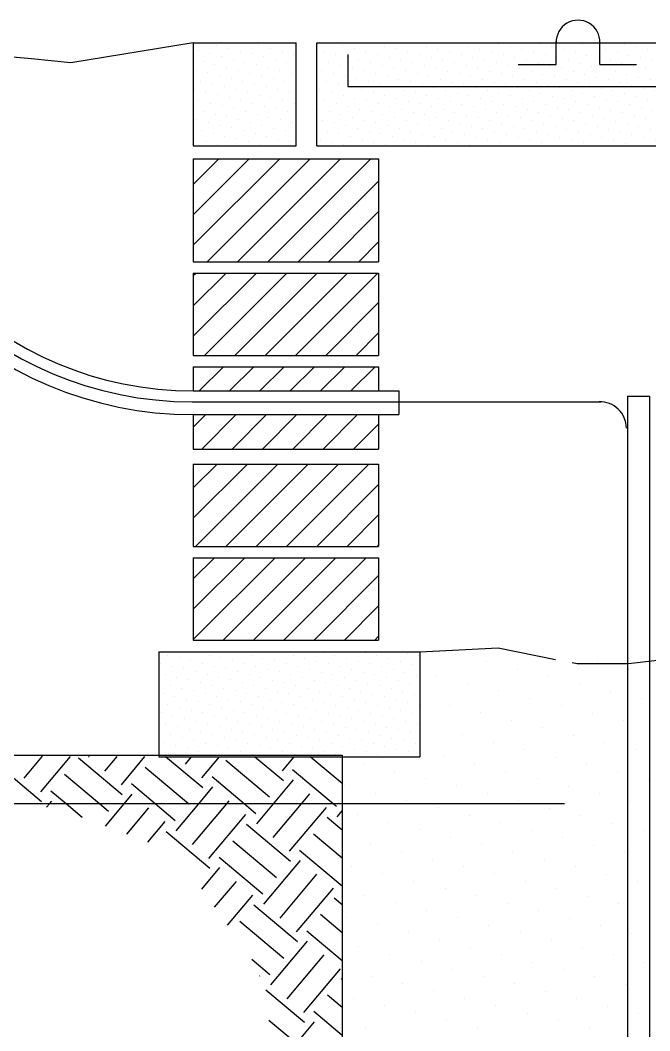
# Model space of a CAD drawing. Header units: millimetres. Extents: x 8199 to 54578, y -26210 to 18307.
# Drawn here: x 31861 to 32485, y -22888 to -21886 of the extents above; entities that cross this region are included whole.
import ezdxf

# ---------------------------------------------------------------- set-up
doc = ezdxf.new("R2010")
doc.units = ezdxf.units.MM
doc.header["$MEASUREMENT"] = 0
doc.layers.add('SEGURIDADYSALUD', color=7, linetype='Continuous')

# ---------------------------------------------------------------- blocks, each defined once
blk = doc.blocks.new('*X89')
at = {"color": 0}
for p, q in [((2.3988, 9.1163), (2.6506, 9.3681)), ((2.3988, 9.2047), (2.5622, 9.3681)), ((2.3988, 9.2931), (2.4738, 9.3681)), ((2.439, 9.0681), (2.739, 9.3681)), ((2.5274, 9.0681), (2.8274, 9.3681)), ((2.6158, 9.0681), (2.9158, 9.3681)), ((2.7041, 9.0681), (2.9388, 9.3028)), ((2.7925, 9.0681), (2.9388, 9.2144)), ((2.8809, 9.0681), (2.9388, 9.126)), ((2.3988, 8.8511), (2.5829, 9.0353)), ((2.3988, 8.9395), (2.4945, 9.0353)), ((2.3988, 9.0279), (2.4061, 9.0353)), ((2.4313, 8.7953), (2.6713, 9.0353)), ((2.5197, 8.7953), (2.7597, 9.0353)), ((2.6081, 8.7953), (2.8481, 9.0353)), ((2.6965, 8.7953), (2.9365, 9.0353)), ((2.7848, 8.7953), (2.9388, 8.9492)), ((2.8732, 8.7953), (2.9388, 8.8608)), ((2.4165, 8.692), (2.4868, 8.7624)), ((2.5048, 8.692), (2.5752, 8.7624)), ((2.5932, 8.692), (2.6636, 8.7624)), ((2.6816, 8.692), (2.752, 8.7624)), ((2.77, 8.692), (2.8404, 8.7624)), ((2.8584, 8.692), (2.9288, 8.7624)), ((2.3988, 8.586), (2.4357, 8.6229)), ((2.4236, 8.5224), (2.5241, 8.6229)), ((2.512, 8.5224), (2.6125, 8.6229)), ((2.6004, 8.5224), (2.7009, 8.6229)), ((2.6888, 8.5224), (2.7893, 8.6229)), ((2.7772, 8.5224), (2.8777, 8.6229)), ((2.8656, 8.5224), (2.9388, 8.5956)), ((2.3988, 8.3208), (2.5567, 8.4787)), ((2.3988, 8.4092), (2.4683, 8.4787)), ((2.4051, 8.2387), (2.6451, 8.4787)), ((2.4935, 8.2387), (2.7335, 8.4787)), ((2.5818, 8.2387), (2.8218, 8.4787)), ((2.6702, 8.2387), (2.9102, 8.4787)), ((2.7586, 8.2387), (2.9388, 8.4189)), ((2.847, 8.2387), (2.9388, 8.3305)), ((2.9354, 8.2387), (2.9388, 8.2421)), ((2.3988, 7.9673), (2.6374, 8.2059)), ((2.3988, 8.0556), (2.549, 8.2059)), ((2.3988, 8.144), (2.4606, 8.2059)), ((2.4858, 7.9659), (2.7258, 8.2059)), ((2.5742, 7.9659), (2.8142, 8.2059)), ((2.6626, 7.9659), (2.9026, 8.2059)), ((2.7509, 7.9659), (2.9388, 8.1537)), ((2.8393, 7.9659), (2.9388, 8.0653)), ((2.9277, 7.9659), (2.9388, 7.9769))]:
    blk.add_line(p, q, dxfattribs=at)
blk = doc.blocks.new('*X93')
at = {"color": 0}
for p, q in [((2.3236, 7.9224), (2.3236, 7.9224)), ((2.4116, 7.9301), (2.4116, 7.9301)), ((2.4456, 7.922), (2.4456, 7.922)), ((2.5336, 7.9297), (2.5336, 7.9297)), ((2.5676, 7.9216), (2.5676, 7.9216)), ((2.6557, 7.9293), (2.6557, 7.9293)), ((2.7777, 7.9289), (2.7777, 7.9289)), ((2.8997, 7.9285), (2.8997, 7.9285)), ((3.0218, 7.9281), (3.0218, 7.9281)), ((2.3035, 7.8985), (2.3035, 7.8985)), ((2.3575, 7.9143), (2.3575, 7.9143)), ((2.3915, 7.9062), (2.3915, 7.9062)), ((2.4255, 7.8981), (2.4255, 7.8981)), ((2.4796, 7.9139), (2.4796, 7.9139)), ((2.5136, 7.9058), (2.5136, 7.9058)), ((2.5475, 7.8977), (2.5475, 7.8977)), ((2.6016, 7.9135), (2.6016, 7.9135)), ((2.6356, 7.9054), (2.6356, 7.9054)), ((2.6696, 7.8973), (2.6696, 7.8973)), ((2.6897, 7.9212), (2.6897, 7.9212)), ((2.7236, 7.9131), (2.7236, 7.9131)), ((2.7576, 7.905), (2.7576, 7.905)), ((2.7916, 7.8968), (2.7916, 7.8968)), ((2.8117, 7.9208), (2.8117, 7.9208)), ((2.8457, 7.9127), (2.8457, 7.9127)), ((2.8797, 7.9046), (2.8797, 7.9046)), ((2.9136, 7.8964), (2.9136, 7.8964)), ((2.9337, 7.9204), (2.9337, 7.9204)), ((2.9677, 7.9123), (2.9677, 7.9123)), ((3.0017, 7.9041), (3.0017, 7.9041)), ((3.0357, 7.896), (3.0357, 7.896)), ((3.0558, 7.92), (3.0558, 7.92)), ((2.3174, 7.8664), (2.3174, 7.8664)), ((2.3375, 7.8904), (2.3375, 7.8904)), ((2.3714, 7.8823), (2.3714, 7.8823)), ((2.4054, 7.8742), (2.4054, 7.8742)), ((2.4394, 7.866), (2.4394, 7.866)), ((2.4595, 7.89), (2.4595, 7.89)), ((2.4935, 7.8819), (2.4935, 7.8819)), ((2.5275, 7.8737), (2.5275, 7.8737)), ((2.5614, 7.8656), (2.5614, 7.8656)), ((2.5815, 7.8896), (2.5815, 7.8896)), ((2.6155, 7.8814), (2.6155, 7.8814)), ((2.6495, 7.8733), (2.6495, 7.8733)), ((2.6835, 7.8652), (2.6835, 7.8652)), ((2.7036, 7.8891), (2.7036, 7.8891)), ((2.7375, 7.881), (2.7375, 7.881)), ((2.7715, 7.8729), (2.7715, 7.8729)), ((2.8055, 7.8648), (2.8055, 7.8648)), ((2.8256, 7.8887), (2.8256, 7.8887)), ((2.8596, 7.8806), (2.8596, 7.8806)), ((2.8936, 7.8725), (2.8936, 7.8725)), ((2.9275, 7.8644), (2.9275, 7.8644)), ((2.9476, 7.8883), (2.9476, 7.8883)), ((2.9816, 7.8802), (2.9816, 7.8802)), ((3.0156, 7.8721), (3.0156, 7.8721)), ((3.0496, 7.864), (3.0496, 7.864)), ((2.3313, 7.8344), (2.3313, 7.8344)), ((2.3513, 7.8583), (2.3513, 7.8583)), ((2.3853, 7.8502), (2.3853, 7.8502)), ((2.4193, 7.8421), (2.4193, 7.8421)), ((2.4533, 7.834), (2.4533, 7.834)), ((2.4734, 7.8579), (2.4734, 7.8579)), ((2.5074, 7.8498), (2.5074, 7.8498)), ((2.5413, 7.8417), (2.5413, 7.8417)), ((2.5753, 7.8336), (2.5753, 7.8336)), ((2.5954, 7.8575), (2.5954, 7.8575)), ((2.6294, 7.8494), (2.6294, 7.8494)), ((2.6634, 7.8413), (2.6634, 7.8413)), ((2.7175, 7.8571), (2.7175, 7.8571)), ((2.7514, 7.849), (2.7514, 7.849)), ((2.7854, 7.8409), (2.7854, 7.8409)), ((2.8395, 7.8567), (2.8395, 7.8567)), ((2.8735, 7.8486), (2.8735, 7.8486)), ((2.9075, 7.8404), (2.9075, 7.8404)), ((2.9615, 7.8563), (2.9615, 7.8563)), ((2.9955, 7.8481), (2.9955, 7.8481)), ((3.0295, 7.84), (3.0295, 7.84)), ((2.3112, 7.8105), (2.3112, 7.8105)), ((2.3652, 7.8263), (2.3652, 7.8263)), ((2.3992, 7.8182), (2.3992, 7.8182)), ((2.4332, 7.81), (2.4332, 7.81)), ((2.4873, 7.8259), (2.4873, 7.8259)), ((2.5213, 7.8177), (2.5213, 7.8177)), ((2.5552, 7.8096), (2.5552, 7.8096)), ((2.6093, 7.8254), (2.6093, 7.8254)), ((2.6433, 7.8173), (2.6433, 7.8173)), ((2.6773, 7.8092), (2.6773, 7.8092)), ((2.6974, 7.8332), (2.6974, 7.8332)), ((2.7313, 7.825), (2.7313, 7.825)), ((2.7653, 7.8169), (2.7653, 7.8169)), ((2.7993, 7.8088), (2.7993, 7.8088)), ((2.8194, 7.8327), (2.8194, 7.8327)), ((2.8534, 7.8246), (2.8534, 7.8246)), ((2.8874, 7.8165), (2.8874, 7.8165)), ((2.9213, 7.8084), (2.9213, 7.8084)), ((2.9414, 7.8323), (2.9414, 7.8323)), ((2.9754, 7.8242), (2.9754, 7.8242)), ((3.0094, 7.8161), (3.0094, 7.8161)), ((3.0434, 7.808), (3.0434, 7.808)), ((2.3251, 7.7784), (2.3251, 7.7784)), ((2.3452, 7.8023), (2.3452, 7.8023)), ((2.3791, 7.7942), (2.3791, 7.7942)), ((2.4131, 7.7861), (2.4131, 7.7861)), ((2.4471, 7.778), (2.4471, 7.778)), ((2.4672, 7.8019), (2.4672, 7.8019)), ((2.5012, 7.7938), (2.5012, 7.7938)), ((2.5352, 7.7857), (2.5352, 7.7857)), ((2.5691, 7.7776), (2.5691, 7.7776)), ((2.5892, 7.8015), (2.5892, 7.8015)), ((2.6232, 7.7934), (2.6232, 7.7934)), ((2.6572, 7.7853), (2.6572, 7.7853)), ((2.6912, 7.7772), (2.6912, 7.7772)), ((2.7113, 7.8011), (2.7113, 7.8011)), ((2.7452, 7.793), (2.7452, 7.793)), ((2.7792, 7.7849), (2.7792, 7.7849)), ((2.8132, 7.7767), (2.8132, 7.7767)), ((2.8333, 7.8007), (2.8333, 7.8007)), ((2.8673, 7.7926), (2.8673, 7.7926)), ((2.9013, 7.7844), (2.9013, 7.7844)), ((2.9352, 7.7763), (2.9352, 7.7763)), ((2.9553, 7.8003), (2.9553, 7.8003)), ((2.9893, 7.7921), (2.9893, 7.7921)), ((3.0233, 7.784), (3.0233, 7.784)), ((3.0573, 7.7759), (3.0573, 7.7759)), ((2.305, 7.7545), (2.305, 7.7545)), ((2.339, 7.7463), (2.339, 7.7463)), ((2.3591, 7.7703), (2.3591, 7.7703)), ((2.393, 7.7622), (2.393, 7.7622)), ((2.427, 7.754), (2.427, 7.754)), ((2.461, 7.7459), (2.461, 7.7459)), ((2.4811, 7.7699), (2.4811, 7.7699)), ((2.5151, 7.7617), (2.5151, 7.7617)), ((2.5491, 7.7536), (2.5491, 7.7536)), ((2.583, 7.7455), (2.583, 7.7455)), ((2.6031, 7.7695), (2.6031, 7.7695)), ((2.6371, 7.7613), (2.6371, 7.7613)), ((2.6711, 7.7532), (2.6711, 7.7532)), ((2.7051, 7.7451), (2.7051, 7.7451)), ((2.7252, 7.769), (2.7252, 7.769)), ((2.7591, 7.7609), (2.7591, 7.7609)), ((2.7931, 7.7528), (2.7931, 7.7528)), ((2.8472, 7.7686), (2.8472, 7.7686)), ((2.8812, 7.7605), (2.8812, 7.7605)), ((2.9152, 7.7524), (2.9152, 7.7524)), ((2.9692, 7.7682), (2.9692, 7.7682)), ((3.0032, 7.7601), (3.0032, 7.7601)), ((3.0372, 7.752), (3.0372, 7.752)), ((2.3189, 7.7224), (2.3189, 7.7224)), ((2.3729, 7.7382), (2.3729, 7.7382)), ((2.4069, 7.7301), (2.4069, 7.7301)), ((2.4409, 7.722), (2.4409, 7.722)), ((2.495, 7.7378), (2.495, 7.7378)), ((2.529, 7.7297), (2.529, 7.7297)), ((2.5629, 7.7216), (2.5629, 7.7216)), ((2.617, 7.7374), (2.617, 7.7374)), ((2.651, 7.7293), (2.651, 7.7293)), ((2.685, 7.7212), (2.685, 7.7212)), ((2.7391, 7.737), (2.7391, 7.737)), ((2.773, 7.7289), (2.773, 7.7289)), ((2.807, 7.7207), (2.807, 7.7207)), ((2.8271, 7.7447), (2.8271, 7.7447)), ((2.8611, 7.7366), (2.8611, 7.7366)), ((2.8951, 7.7284), (2.8951, 7.7284)), ((2.9291, 7.7203), (2.9291, 7.7203)), ((2.9491, 7.7443), (2.9491, 7.7443)), ((2.9831, 7.7362), (2.9831, 7.7362)), ((3.0171, 7.728), (3.0171, 7.728)), ((3.0511, 7.7199), (3.0511, 7.7199)), ((2.3328, 7.6903), (2.3328, 7.6903)), ((2.3529, 7.7143), (2.3529, 7.7143)), ((2.3868, 7.7062), (2.3868, 7.7062)), ((2.4208, 7.698), (2.4208, 7.698)), ((2.4548, 7.6899), (2.4548, 7.6899)), ((2.4749, 7.7139), (2.4749, 7.7139)), ((2.5089, 7.7058), (2.5089, 7.7058)), ((2.5429, 7.6976), (2.5429, 7.6976)), ((2.5768, 7.6895), (2.5768, 7.6895)), ((2.5969, 7.7135), (2.5969, 7.7135)), ((2.6309, 7.7053), (2.6309, 7.7053)), ((2.6649, 7.6972), (2.6649, 7.6972)), ((2.6989, 7.6891), (2.6989, 7.6891)), ((2.719, 7.713), (2.719, 7.713)), ((2.7529, 7.7049), (2.7529, 7.7049)), ((2.7869, 7.6968), (2.7869, 7.6968)), ((2.8209, 7.6887), (2.8209, 7.6887)), ((2.841, 7.7126), (2.841, 7.7126)), ((2.875, 7.7045), (2.875, 7.7045)), ((2.909, 7.6964), (2.909, 7.6964)), ((2.9429, 7.6883), (2.9429, 7.6883)), ((2.963, 7.7122), (2.963, 7.7122)), ((2.997, 7.7041), (2.997, 7.7041)), ((3.031, 7.696), (3.031, 7.696)), ((2.3127, 7.6664), (2.3127, 7.6664)), ((2.3467, 7.6583), (2.3467, 7.6583)), ((2.3668, 7.6822), (2.3668, 7.6822)), ((2.4007, 7.6741), (2.4007, 7.6741)), ((2.4347, 7.666), (2.4347, 7.666)), ((2.4687, 7.6579), (2.4687, 7.6579)), ((2.4888, 7.6818), (2.4888, 7.6818)), ((2.5228, 7.6737), (2.5228, 7.6737)), ((2.5568, 7.6656), (2.5568, 7.6656)), ((2.5907, 7.6575), (2.5907, 7.6575)), ((2.6108, 7.6814), (2.6108, 7.6814)), ((2.6448, 7.6733), (2.6448, 7.6733)), ((2.6788, 7.6652), (2.6788, 7.6652)), ((2.7128, 7.657), (2.7128, 7.657)), ((2.7329, 7.681), (2.7329, 7.681)), ((2.7668, 7.6729), (2.7668, 7.6729)), ((2.8008, 7.6648), (2.8008, 7.6648)), ((2.8348, 7.6566), (2.8348, 7.6566)), ((2.8549, 7.6806), (2.8549, 7.6806)), ((2.8889, 7.6725), (2.8889, 7.6725)), ((2.9229, 7.6643), (2.9229, 7.6643)), ((2.9769, 7.6802), (2.9769, 7.6802)), ((3.0109, 7.672), (3.0109, 7.672)), ((3.0449, 7.6639), (3.0449, 7.6639)), ((2.3266, 7.6344), (2.3266, 7.6344)), ((2.3807, 7.6502), (2.3807, 7.6502)), ((2.4146, 7.6421), (2.4146, 7.6421)), ((2.4486, 7.6339), (2.4486, 7.6339)), ((2.5027, 7.6498), (2.5027, 7.6498)), ((2.5367, 7.6416), (2.5367, 7.6416)), ((2.5707, 7.6335), (2.5707, 7.6335)), ((2.6247, 7.6493), (2.6247, 7.6493)), ((2.6587, 7.6412), (2.6587, 7.6412)), ((2.6927, 7.6331), (2.6927, 7.6331)), ((2.7468, 7.6489), (2.7468, 7.6489)), ((2.7807, 7.6408), (2.7807, 7.6408)), ((2.8147, 7.6327), (2.8147, 7.6327)), ((2.8688, 7.6485), (2.8688, 7.6485)), ((2.9028, 7.6404), (2.9028, 7.6404)), ((2.9368, 7.6323), (2.9368, 7.6323)), ((2.9568, 7.6562), (2.9568, 7.6562)), ((2.9908, 7.6481), (2.9908, 7.6481)), ((3.0248, 7.64), (3.0248, 7.64)), ((3.0588, 7.6319), (3.0588, 7.6319)), ((2.3606, 7.6262), (2.3606, 7.6262))]:
    blk.add_line(p, q, dxfattribs=at)
blk = doc.blocks.new('*X90')
at = {"color": 0}
for p, q in [((2.4676, 9.6985), (2.4676, 9.6985)), ((2.5016, 9.6904), (2.5016, 9.6904)), ((2.5557, 9.7062), (2.5557, 9.7062)), ((2.5897, 9.6981), (2.5897, 9.6981)), ((2.6236, 9.6899), (2.6236, 9.6899)), ((2.6777, 9.7058), (2.6777, 9.7058)), ((2.4136, 9.6827), (2.4136, 9.6827)), ((2.4475, 9.6745), (2.4475, 9.6745)), ((2.4815, 9.6664), (2.4815, 9.6664)), ((2.5356, 9.6822), (2.5356, 9.6822)), ((2.5696, 9.6741), (2.5696, 9.6741)), ((2.6036, 9.666), (2.6036, 9.666)), ((2.6576, 9.6818), (2.6576, 9.6818)), ((2.6916, 9.6737), (2.6916, 9.6737)), ((2.4275, 9.6506), (2.4275, 9.6506)), ((2.4614, 9.6425), (2.4614, 9.6425)), ((2.4954, 9.6344), (2.4954, 9.6344)), ((2.5155, 9.6583), (2.5155, 9.6583)), ((2.5495, 9.6502), (2.5495, 9.6502)), ((2.5835, 9.6421), (2.5835, 9.6421)), ((2.6175, 9.634), (2.6175, 9.634)), ((2.6375, 9.6579), (2.6375, 9.6579)), ((2.6715, 9.6498), (2.6715, 9.6498)), ((2.4074, 9.6267), (2.4074, 9.6267)), ((2.4413, 9.6185), (2.4413, 9.6185)), ((2.4753, 9.6104), (2.4753, 9.6104)), ((2.5093, 9.6023), (2.5093, 9.6023)), ((2.5294, 9.6262), (2.5294, 9.6262)), ((2.5634, 9.6181), (2.5634, 9.6181)), ((2.5974, 9.61), (2.5974, 9.61)), ((2.6313, 9.6019), (2.6313, 9.6019)), ((2.6514, 9.6258), (2.6514, 9.6258)), ((2.6854, 9.6177), (2.6854, 9.6177)), ((2.4213, 9.5946), (2.4213, 9.5946)), ((2.4552, 9.5865), (2.4552, 9.5865)), ((2.4892, 9.5784), (2.4892, 9.5784)), ((2.5433, 9.5942), (2.5433, 9.5942)), ((2.5773, 9.5861), (2.5773, 9.5861)), ((2.6113, 9.578), (2.6113, 9.578)), ((2.6653, 9.5938), (2.6653, 9.5938)), ((2.4012, 9.5707), (2.4012, 9.5707)), ((2.4352, 9.5625), (2.4352, 9.5625)), ((2.4691, 9.5544), (2.4691, 9.5544)), ((2.5031, 9.5463), (2.5031, 9.5463)), ((2.5232, 9.5703), (2.5232, 9.5703)), ((2.5572, 9.5621), (2.5572, 9.5621)), ((2.5912, 9.554), (2.5912, 9.554)), ((2.6252, 9.5459), (2.6252, 9.5459)), ((2.6452, 9.5698), (2.6452, 9.5698)), ((2.6792, 9.5617), (2.6792, 9.5617)), ((2.4151, 9.5386), (2.4151, 9.5386)), ((2.4491, 9.5305), (2.4491, 9.5305)), ((2.483, 9.5224), (2.483, 9.5224)), ((2.517, 9.5143), (2.517, 9.5143)), ((2.5371, 9.5382), (2.5371, 9.5382)), ((2.5711, 9.5301), (2.5711, 9.5301)), ((2.6051, 9.522), (2.6051, 9.522)), ((2.6391, 9.5138), (2.6391, 9.5138)), ((2.6591, 9.5378), (2.6591, 9.5378)), ((2.6931, 9.5297), (2.6931, 9.5297)), ((2.4089, 9.4826), (2.4089, 9.4826)), ((2.429, 9.5066), (2.429, 9.5066)), ((2.4629, 9.4984), (2.4629, 9.4984)), ((2.4969, 9.4903), (2.4969, 9.4903)), ((2.551, 9.5061), (2.551, 9.5061)), ((2.585, 9.498), (2.585, 9.498)), ((2.619, 9.4899), (2.619, 9.4899)), ((2.673, 9.5057), (2.673, 9.5057)), ((2.4429, 9.4745), (2.4429, 9.4745)), ((2.4768, 9.4664), (2.4768, 9.4664)), ((2.5108, 9.4583), (2.5108, 9.4583)), ((2.5309, 9.4822), (2.5309, 9.4822)), ((2.5649, 9.4741), (2.5649, 9.4741)), ((2.5989, 9.466), (2.5989, 9.466)), ((2.6329, 9.4578), (2.6329, 9.4578)), ((2.6529, 9.4818), (2.6529, 9.4818)), ((2.6869, 9.4737), (2.6869, 9.4737)), ((2.4027, 9.4266), (2.4027, 9.4266)), ((2.4228, 9.4506), (2.4228, 9.4506)), ((2.4568, 9.4424), (2.4568, 9.4424)), ((2.4907, 9.4343), (2.4907, 9.4343)), ((2.5247, 9.4262), (2.5247, 9.4262)), ((2.5448, 9.4501), (2.5448, 9.4501)), ((2.5788, 9.442), (2.5788, 9.442)), ((2.6128, 9.4339), (2.6128, 9.4339)), ((2.6468, 9.4258), (2.6468, 9.4258)), ((2.6668, 9.4497), (2.6668, 9.4497)), ((2.4367, 9.4185), (2.4367, 9.4185)), ((2.4707, 9.4104), (2.4707, 9.4104)), ((2.5587, 9.4181), (2.5587, 9.4181)), ((2.5927, 9.41), (2.5927, 9.41)), ((2.6807, 9.4177), (2.6807, 9.4177))]:
    blk.add_line(p, q, dxfattribs=at)
blk = doc.blocks.new('*X91')
at = {"color": 0}
for p, q in [((2.7997, 9.7054), (2.7997, 9.7054)), ((2.8337, 9.6972), (2.8337, 9.6972)), ((2.8677, 9.6891), (2.8677, 9.6891)), ((2.9218, 9.7049), (2.9218, 9.7049)), ((2.9558, 9.6968), (2.9558, 9.6968)), ((2.9897, 9.6887), (2.9897, 9.6887)), ((3.0438, 9.7045), (3.0438, 9.7045)), ((3.0778, 9.6964), (3.0778, 9.6964)), ((3.1659, 9.7041), (3.1659, 9.7041)), ((3.1998, 9.696), (3.1998, 9.696)), ((3.2879, 9.7037), (3.2879, 9.7037)), ((3.3219, 9.6956), (3.3219, 9.6956)), ((3.4099, 9.7033), (3.4099, 9.7033)), ((3.4439, 9.6952), (3.4439, 9.6952)), ((3.532, 9.7029), (3.532, 9.7029)), ((3.5659, 9.6948), (3.5659, 9.6948)), ((3.654, 9.7025), (3.654, 9.7025)), ((3.688, 9.6943), (3.688, 9.6943)), ((3.776, 9.702), (3.776, 9.702)), ((3.81, 9.6939), (3.81, 9.6939)), ((3.8981, 9.7016), (3.8981, 9.7016)), ((3.932, 9.6935), (3.932, 9.6935)), ((4.0201, 9.7012), (4.0201, 9.7012)), ((4.0541, 9.6931), (4.0541, 9.6931)), ((4.1421, 9.7008), (4.1421, 9.7008)), ((4.1761, 9.6927), (4.1761, 9.6927)), ((4.2642, 9.7004), (4.2642, 9.7004)), ((4.2981, 9.6923), (4.2981, 9.6923)), ((4.3862, 9.7), (4.3862, 9.7)), ((2.7797, 9.6814), (2.7797, 9.6814)), ((2.8136, 9.6733), (2.8136, 9.6733)), ((2.8476, 9.6652), (2.8476, 9.6652)), ((2.9017, 9.681), (2.9017, 9.681)), ((2.9357, 9.6729), (2.9357, 9.6729)), ((2.9697, 9.6648), (2.9697, 9.6648)), ((3.0237, 9.6806), (3.0237, 9.6806)), ((3.0577, 9.6725), (3.0577, 9.6725)), ((3.0917, 9.6644), (3.0917, 9.6644)), ((3.1118, 9.6883), (3.1118, 9.6883)), ((3.1458, 9.6802), (3.1458, 9.6802)), ((3.1797, 9.6721), (3.1797, 9.6721)), ((3.2137, 9.6639), (3.2137, 9.6639)), ((3.2338, 9.6879), (3.2338, 9.6879)), ((3.2678, 9.6798), (3.2678, 9.6798)), ((3.3018, 9.6716), (3.3018, 9.6716)), ((3.3358, 9.6635), (3.3358, 9.6635)), ((3.3559, 9.6875), (3.3559, 9.6875)), ((3.3898, 9.6793), (3.3898, 9.6793)), ((3.4238, 9.6712), (3.4238, 9.6712)), ((3.4578, 9.6631), (3.4578, 9.6631)), ((3.4779, 9.687), (3.4779, 9.687)), ((3.5119, 9.6789), (3.5119, 9.6789)), ((3.5458, 9.6708), (3.5458, 9.6708)), ((3.5798, 9.6627), (3.5798, 9.6627)), ((3.5999, 9.6866), (3.5999, 9.6866)), ((3.6339, 9.6785), (3.6339, 9.6785)), ((3.6679, 9.6704), (3.6679, 9.6704)), ((3.7019, 9.6623), (3.7019, 9.6623)), ((3.722, 9.6862), (3.722, 9.6862)), ((3.7559, 9.6781), (3.7559, 9.6781)), ((3.7899, 9.67), (3.7899, 9.67)), ((3.8239, 9.6619), (3.8239, 9.6619)), ((3.844, 9.6858), (3.844, 9.6858)), ((3.878, 9.6777), (3.878, 9.6777)), ((3.912, 9.6696), (3.912, 9.6696)), ((3.9459, 9.6615), (3.9459, 9.6615)), ((3.966, 9.6854), (3.966, 9.6854)), ((4, 9.6773), (4, 9.6773)), ((4.034, 9.6692), (4.034, 9.6692)), ((4.068, 9.661), (4.068, 9.661)), ((4.0881, 9.685), (4.0881, 9.685)), ((4.122, 9.6769), (4.122, 9.6769)), ((4.156, 9.6687), (4.156, 9.6687)), ((4.19, 9.6606), (4.19, 9.6606)), ((4.2101, 9.6846), (4.2101, 9.6846)), ((4.2441, 9.6764), (4.2441, 9.6764)), ((4.2781, 9.6683), (4.2781, 9.6683)), ((4.312, 9.6602), (4.312, 9.6602)), ((4.3321, 9.6841), (4.3321, 9.6841)), ((4.3661, 9.676), (4.3661, 9.676)), ((4.4001, 9.6679), (4.4001, 9.6679)), ((2.7596, 9.6575), (2.7596, 9.6575)), ((2.7936, 9.6494), (2.7936, 9.6494)), ((2.8275, 9.6412), (2.8275, 9.6412)), ((2.8615, 9.6331), (2.8615, 9.6331)), ((2.8816, 9.6571), (2.8816, 9.6571)), ((2.9156, 9.6489), (2.9156, 9.6489)), ((2.9496, 9.6408), (2.9496, 9.6408)), ((2.9836, 9.6327), (2.9836, 9.6327)), ((3.0036, 9.6566), (3.0036, 9.6566)), ((3.0376, 9.6485), (3.0376, 9.6485)), ((3.0716, 9.6404), (3.0716, 9.6404)), ((3.1056, 9.6323), (3.1056, 9.6323)), ((3.1257, 9.6562), (3.1257, 9.6562)), ((3.1597, 9.6481), (3.1597, 9.6481)), ((3.1936, 9.64), (3.1936, 9.64)), ((3.2276, 9.6319), (3.2276, 9.6319)), ((3.2477, 9.6558), (3.2477, 9.6558)), ((3.2817, 9.6477), (3.2817, 9.6477)), ((3.3157, 9.6396), (3.3157, 9.6396)), ((3.3497, 9.6315), (3.3497, 9.6315)), ((3.3697, 9.6554), (3.3697, 9.6554)), ((3.4037, 9.6473), (3.4037, 9.6473)), ((3.4377, 9.6392), (3.4377, 9.6392)), ((3.4717, 9.6311), (3.4717, 9.6311)), ((3.4918, 9.655), (3.4918, 9.655)), ((3.5258, 9.6469), (3.5258, 9.6469)), ((3.5597, 9.6388), (3.5597, 9.6388)), ((3.5937, 9.6306), (3.5937, 9.6306)), ((3.6138, 9.6546), (3.6138, 9.6546)), ((3.6478, 9.6465), (3.6478, 9.6465)), ((3.6818, 9.6383), (3.6818, 9.6383)), ((3.7158, 9.6302), (3.7158, 9.6302)), ((3.7358, 9.6542), (3.7358, 9.6542)), ((3.7698, 9.646), (3.7698, 9.646)), ((3.8038, 9.6379), (3.8038, 9.6379)), ((3.8378, 9.6298), (3.8378, 9.6298)), ((3.8579, 9.6537), (3.8579, 9.6537)), ((3.8919, 9.6456), (3.8919, 9.6456)), ((3.9258, 9.6375), (3.9258, 9.6375)), ((3.9799, 9.6533), (3.9799, 9.6533)), ((4.0139, 9.6452), (4.0139, 9.6452)), ((4.0479, 9.6371), (4.0479, 9.6371)), ((4.102, 9.6529), (4.102, 9.6529)), ((4.1359, 9.6448), (4.1359, 9.6448)), ((4.1699, 9.6367), (4.1699, 9.6367)), ((4.224, 9.6525), (4.224, 9.6525)), ((4.258, 9.6444), (4.258, 9.6444)), ((4.292, 9.6363), (4.292, 9.6363)), ((4.346, 9.6521), (4.346, 9.6521)), ((4.38, 9.644), (4.38, 9.644)), ((4.414, 9.6359), (4.414, 9.6359)), ((2.7735, 9.6254), (2.7735, 9.6254)), ((2.8075, 9.6173), (2.8075, 9.6173)), ((2.8414, 9.6092), (2.8414, 9.6092)), ((2.8754, 9.6011), (2.8754, 9.6011)), ((2.8955, 9.625), (2.8955, 9.625)), ((2.9295, 9.6169), (2.9295, 9.6169)), ((2.9635, 9.6088), (2.9635, 9.6088)), ((2.9975, 9.6007), (2.9975, 9.6007)), ((3.0175, 9.6246), (3.0175, 9.6246)), ((3.0515, 9.6165), (3.0515, 9.6165)), ((3.0855, 9.6084), (3.0855, 9.6084)), ((3.1195, 9.6002), (3.1195, 9.6002)), ((3.1396, 9.6242), (3.1396, 9.6242)), ((3.1736, 9.6161), (3.1736, 9.6161)), ((3.2075, 9.6079), (3.2075, 9.6079)), ((3.2616, 9.6238), (3.2616, 9.6238)), ((3.2956, 9.6156), (3.2956, 9.6156)), ((3.3296, 9.6075), (3.3296, 9.6075)), ((3.3836, 9.6233), (3.3836, 9.6233)), ((3.4176, 9.6152), (3.4176, 9.6152)), ((3.4516, 9.6071), (3.4516, 9.6071)), ((3.5057, 9.6229), (3.5057, 9.6229)), ((3.5397, 9.6148), (3.5397, 9.6148)), ((3.5736, 9.6067), (3.5736, 9.6067)), ((3.6277, 9.6225), (3.6277, 9.6225)), ((3.6617, 9.6144), (3.6617, 9.6144)), ((3.6957, 9.6063), (3.6957, 9.6063)), ((3.7497, 9.6221), (3.7497, 9.6221)), ((3.7837, 9.614), (3.7837, 9.614)), ((3.8177, 9.6059), (3.8177, 9.6059)), ((3.8718, 9.6217), (3.8718, 9.6217)), ((3.9058, 9.6136), (3.9058, 9.6136)), ((3.9397, 9.6055), (3.9397, 9.6055)), ((3.9598, 9.6294), (3.9598, 9.6294)), ((3.9938, 9.6213), (3.9938, 9.6213)), ((4.0278, 9.6132), (4.0278, 9.6132)), ((4.0618, 9.605), (4.0618, 9.605)), ((4.0819, 9.629), (4.0819, 9.629)), ((4.1158, 9.6209), (4.1158, 9.6209)), ((4.1498, 9.6127), (4.1498, 9.6127)), ((4.1838, 9.6046), (4.1838, 9.6046)), ((4.2039, 9.6286), (4.2039, 9.6286)), ((4.2379, 9.6204), (4.2379, 9.6204)), ((4.2719, 9.6123), (4.2719, 9.6123)), ((4.3058, 9.6042), (4.3058, 9.6042)), ((4.3259, 9.6282), (4.3259, 9.6282)), ((4.3599, 9.62), (4.3599, 9.62)), ((4.3939, 9.6119), (4.3939, 9.6119)), ((2.7874, 9.5934), (2.7874, 9.5934)), ((2.8213, 9.5852), (2.8213, 9.5852)), ((2.8553, 9.5771), (2.8553, 9.5771)), ((2.9094, 9.5929), (2.9094, 9.5929)), ((2.9434, 9.5848), (2.9434, 9.5848)), ((2.9774, 9.5767), (2.9774, 9.5767)), ((3.0314, 9.5925), (3.0314, 9.5925)), ((3.0654, 9.5844), (3.0654, 9.5844)), ((3.0994, 9.5763), (3.0994, 9.5763)), ((3.1535, 9.5921), (3.1535, 9.5921)), ((3.1874, 9.584), (3.1874, 9.584)), ((3.2214, 9.5759), (3.2214, 9.5759)), ((3.2415, 9.5998), (3.2415, 9.5998)), ((3.2755, 9.5917), (3.2755, 9.5917)), ((3.3095, 9.5836), (3.3095, 9.5836)), ((3.3435, 9.5755), (3.3435, 9.5755)), ((3.3636, 9.5994), (3.3636, 9.5994)), ((3.3975, 9.5913), (3.3975, 9.5913)), ((3.4315, 9.5832), (3.4315, 9.5832)), ((3.4655, 9.5751), (3.4655, 9.5751)), ((3.4856, 9.599), (3.4856, 9.599)), ((3.5196, 9.5909), (3.5196, 9.5909)), ((3.5536, 9.5828), (3.5536, 9.5828)), ((3.5875, 9.5746), (3.5875, 9.5746)), ((3.6076, 9.5986), (3.6076, 9.5986)), ((3.6416, 9.5905), (3.6416, 9.5905)), ((3.6756, 9.5823), (3.6756, 9.5823)), ((3.7096, 9.5742), (3.7096, 9.5742)), ((3.7297, 9.5982), (3.7297, 9.5982)), ((3.7636, 9.59), (3.7636, 9.59)), ((3.7976, 9.5819), (3.7976, 9.5819)), ((3.8316, 9.5738), (3.8316, 9.5738)), ((3.8517, 9.5978), (3.8517, 9.5978)), ((3.8857, 9.5896), (3.8857, 9.5896)), ((3.9197, 9.5815), (3.9197, 9.5815)), ((3.9536, 9.5734), (3.9536, 9.5734)), ((3.9737, 9.5973), (3.9737, 9.5973)), ((4.0077, 9.5892), (4.0077, 9.5892)), ((4.0417, 9.5811), (4.0417, 9.5811)), ((4.0757, 9.573), (4.0757, 9.573)), ((4.0958, 9.5969), (4.0958, 9.5969)), ((4.1297, 9.5888), (4.1297, 9.5888)), ((4.1637, 9.5807), (4.1637, 9.5807)), ((4.1977, 9.5726), (4.1977, 9.5726)), ((4.2178, 9.5965), (4.2178, 9.5965)), ((4.2518, 9.5884), (4.2518, 9.5884)), ((4.2858, 9.5803), (4.2858, 9.5803)), ((4.3197, 9.5722), (4.3197, 9.5722)), ((4.3398, 9.5961), (4.3398, 9.5961)), ((4.3738, 9.588), (4.3738, 9.588)), ((4.4078, 9.5799), (4.4078, 9.5799)), ((2.7673, 9.5694), (2.7673, 9.5694)), ((2.8013, 9.5613), (2.8013, 9.5613)), ((2.8352, 9.5532), (2.8352, 9.5532)), ((2.8692, 9.5451), (2.8692, 9.5451)), ((2.8893, 9.569), (2.8893, 9.569)), ((2.9233, 9.5609), (2.9233, 9.5609)), ((2.9573, 9.5528), (2.9573, 9.5528)), ((2.9913, 9.5447), (2.9913, 9.5447)), ((3.0113, 9.5686), (3.0113, 9.5686)), ((3.0453, 9.5605), (3.0453, 9.5605)), ((3.0793, 9.5524), (3.0793, 9.5524)), ((3.1133, 9.5442), (3.1133, 9.5442)), ((3.1334, 9.5682), (3.1334, 9.5682)), ((3.1674, 9.5601), (3.1674, 9.5601)), ((3.2013, 9.5519), (3.2013, 9.5519)), ((3.2353, 9.5438), (3.2353, 9.5438)), ((3.2554, 9.5678), (3.2554, 9.5678)), ((3.2894, 9.5596), (3.2894, 9.5596)), ((3.3234, 9.5515), (3.3234, 9.5515)), ((3.3574, 9.5434), (3.3574, 9.5434)), ((3.3774, 9.5674), (3.3774, 9.5674)), ((3.4114, 9.5592), (3.4114, 9.5592)), ((3.4454, 9.5511), (3.4454, 9.5511)), ((3.4794, 9.543), (3.4794, 9.543)), ((3.4995, 9.5669), (3.4995, 9.5669)), ((3.5335, 9.5588), (3.5335, 9.5588)), ((3.5674, 9.5507), (3.5674, 9.5507)), ((3.6014, 9.5426), (3.6014, 9.5426)), ((3.6215, 9.5665), (3.6215, 9.5665)), ((3.6555, 9.5584), (3.6555, 9.5584)), ((3.6895, 9.5503), (3.6895, 9.5503)), ((3.7235, 9.5422), (3.7235, 9.5422)), ((3.7436, 9.5661), (3.7436, 9.5661)), ((3.7775, 9.558), (3.7775, 9.558)), ((3.8115, 9.5499), (3.8115, 9.5499)), ((3.8455, 9.5418), (3.8455, 9.5418)), ((3.8656, 9.5657), (3.8656, 9.5657)), ((3.8996, 9.5576), (3.8996, 9.5576)), ((3.9336, 9.5495), (3.9336, 9.5495)), ((3.9675, 9.5413), (3.9675, 9.5413)), ((3.9876, 9.5653), (3.9876, 9.5653)), ((4.0216, 9.5572), (4.0216, 9.5572)), ((4.0556, 9.549), (4.0556, 9.549)), ((4.1097, 9.5649), (4.1097, 9.5649)), ((4.1436, 9.5568), (4.1436, 9.5568)), ((4.1776, 9.5486), (4.1776, 9.5486)), ((4.2317, 9.5645), (4.2317, 9.5645)), ((4.2657, 9.5563), (4.2657, 9.5563)), ((4.2997, 9.5482), (4.2997, 9.5482)), ((4.3537, 9.564), (4.3537, 9.564)), ((4.3877, 9.5559), (4.3877, 9.5559)), ((2.7611, 9.5134), (2.7611, 9.5134)), ((2.7812, 9.5374), (2.7812, 9.5374)), ((2.8152, 9.5292), (2.8152, 9.5292)), ((2.8491, 9.5211), (2.8491, 9.5211)), ((2.8831, 9.513), (2.8831, 9.513)), ((2.9032, 9.537), (2.9032, 9.537)), ((2.9372, 9.5288), (2.9372, 9.5288)), ((2.9712, 9.5207), (2.9712, 9.5207)), ((3.0052, 9.5126), (3.0052, 9.5126)), ((3.0252, 9.5365), (3.0252, 9.5365)), ((3.0592, 9.5284), (3.0592, 9.5284)), ((3.0932, 9.5203), (3.0932, 9.5203)), ((3.1272, 9.5122), (3.1272, 9.5122)), ((3.1473, 9.5361), (3.1473, 9.5361)), ((3.1813, 9.528), (3.1813, 9.528)), ((3.2152, 9.5199), (3.2152, 9.5199)), ((3.2693, 9.5357), (3.2693, 9.5357)), ((3.3033, 9.5276), (3.3033, 9.5276)), ((3.3373, 9.5195), (3.3373, 9.5195)), ((3.3913, 9.5353), (3.3913, 9.5353)), ((3.4253, 9.5272), (3.4253, 9.5272)), ((3.4593, 9.5191), (3.4593, 9.5191)), ((3.5134, 9.5349), (3.5134, 9.5349)), ((3.5474, 9.5268), (3.5474, 9.5268)), ((3.5813, 9.5186), (3.5813, 9.5186)), ((3.6354, 9.5345), (3.6354, 9.5345)), ((3.6694, 9.5264), (3.6694, 9.5264)), ((3.7034, 9.5182), (3.7034, 9.5182)), ((3.7574, 9.5341), (3.7574, 9.5341)), ((3.7914, 9.5259), (3.7914, 9.5259)), ((3.8254, 9.5178), (3.8254, 9.5178)), ((3.8795, 9.5336), (3.8795, 9.5336)), ((3.9135, 9.5255), (3.9135, 9.5255)), ((3.9474, 9.5174), (3.9474, 9.5174)), ((4.0015, 9.5332), (4.0015, 9.5332)), ((4.0355, 9.5251), (4.0355, 9.5251)), ((4.0695, 9.517), (4.0695, 9.517)), ((4.0896, 9.5409), (4.0896, 9.5409)), ((4.1236, 9.5328), (4.1236, 9.5328)), ((4.1575, 9.5247), (4.1575, 9.5247)), ((4.1915, 9.5166), (4.1915, 9.5166)), ((4.2116, 9.5405), (4.2116, 9.5405)), ((4.2456, 9.5324), (4.2456, 9.5324)), ((4.2796, 9.5243), (4.2796, 9.5243)), ((4.3136, 9.5162), (4.3136, 9.5162)), ((4.3336, 9.5401), (4.3336, 9.5401)), ((4.3676, 9.532), (4.3676, 9.532)), ((4.4016, 9.5239), (4.4016, 9.5239)), ((2.7951, 9.5053), (2.7951, 9.5053)), ((2.829, 9.4972), (2.829, 9.4972)), ((2.863, 9.4891), (2.863, 9.4891)), ((2.9171, 9.5049), (2.9171, 9.5049)), ((2.9511, 9.4968), (2.9511, 9.4968)), ((2.9851, 9.4887), (2.9851, 9.4887)), ((3.0391, 9.5045), (3.0391, 9.5045)), ((3.0731, 9.4964), (3.0731, 9.4964)), ((3.1071, 9.4882), (3.1071, 9.4882)), ((3.1612, 9.5041), (3.1612, 9.5041)), ((3.1952, 9.496), (3.1952, 9.496)), ((3.2291, 9.4878), (3.2291, 9.4878)), ((3.2492, 9.5118), (3.2492, 9.5118)), ((3.2832, 9.5037), (3.2832, 9.5037)), ((3.3172, 9.4955), (3.3172, 9.4955)), ((3.3512, 9.4874), (3.3512, 9.4874)), ((3.3713, 9.5114), (3.3713, 9.5114)), ((3.4052, 9.5032), (3.4052, 9.5032)), ((3.4392, 9.4951), (3.4392, 9.4951)), ((3.4732, 9.487), (3.4732, 9.487)), ((3.4933, 9.5109), (3.4933, 9.5109)), ((3.5273, 9.5028), (3.5273, 9.5028)), ((3.5613, 9.4947), (3.5613, 9.4947)), ((3.5952, 9.4866), (3.5952, 9.4866)), ((3.6153, 9.5105), (3.6153, 9.5105)), ((3.6493, 9.5024), (3.6493, 9.5024)), ((3.6833, 9.4943), (3.6833, 9.4943)), ((3.7173, 9.4862), (3.7173, 9.4862)), ((3.7374, 9.5101), (3.7374, 9.5101)), ((3.7713, 9.502), (3.7713, 9.502)), ((3.8053, 9.4939), (3.8053, 9.4939)), ((3.8393, 9.4858), (3.8393, 9.4858)), ((3.8594, 9.5097), (3.8594, 9.5097)), ((3.8934, 9.5016), (3.8934, 9.5016)), ((3.9274, 9.4935), (3.9274, 9.4935)), ((3.9613, 9.4853), (3.9613, 9.4853)), ((3.9814, 9.5093), (3.9814, 9.5093)), ((4.0154, 9.5012), (4.0154, 9.5012)), ((4.0494, 9.4931), (4.0494, 9.4931)), ((4.0834, 9.4849), (4.0834, 9.4849)), ((4.1035, 9.5089), (4.1035, 9.5089)), ((4.1374, 9.5008), (4.1374, 9.5008)), ((4.1714, 9.4926), (4.1714, 9.4926)), ((4.2054, 9.4845), (4.2054, 9.4845)), ((4.2255, 9.5085), (4.2255, 9.5085)), ((4.2595, 9.5003), (4.2595, 9.5003)), ((4.2935, 9.4922), (4.2935, 9.4922)), ((4.3274, 9.4841), (4.3274, 9.4841)), ((4.3475, 9.508), (4.3475, 9.508)), ((4.3815, 9.4999), (4.3815, 9.4999)), ((4.4155, 9.4918), (4.4155, 9.4918)), ((2.775, 9.4814), (2.775, 9.4814)), ((2.809, 9.4733), (2.809, 9.4733)), ((2.8429, 9.4651), (2.8429, 9.4651)), ((2.8769, 9.457), (2.8769, 9.457)), ((2.897, 9.481), (2.897, 9.481)), ((2.931, 9.4728), (2.931, 9.4728)), ((2.965, 9.4647), (2.965, 9.4647)), ((2.999, 9.4566), (2.999, 9.4566)), ((3.019, 9.4805), (3.019, 9.4805)), ((3.053, 9.4724), (3.053, 9.4724)), ((3.087, 9.4643), (3.087, 9.4643)), ((3.121, 9.4562), (3.121, 9.4562)), ((3.1411, 9.4801), (3.1411, 9.4801)), ((3.1751, 9.472), (3.1751, 9.472)), ((3.209, 9.4639), (3.209, 9.4639)), ((3.243, 9.4558), (3.243, 9.4558)), ((3.2631, 9.4797), (3.2631, 9.4797)), ((3.2971, 9.4716), (3.2971, 9.4716)), ((3.3311, 9.4635), (3.3311, 9.4635)), ((3.3651, 9.4554), (3.3651, 9.4554)), ((3.3852, 9.4793), (3.3852, 9.4793)), ((3.4191, 9.4712), (3.4191, 9.4712)), ((3.4531, 9.4631), (3.4531, 9.4631)), ((3.4871, 9.4549), (3.4871, 9.4549)), ((3.5072, 9.4789), (3.5072, 9.4789)), ((3.5412, 9.4708), (3.5412, 9.4708)), ((3.5752, 9.4627), (3.5752, 9.4627)), ((3.6091, 9.4545), (3.6091, 9.4545)), ((3.6292, 9.4785), (3.6292, 9.4785)), ((3.6632, 9.4704), (3.6632, 9.4704)), ((3.6972, 9.4622), (3.6972, 9.4622)), ((3.7312, 9.4541), (3.7312, 9.4541)), ((3.7513, 9.4781), (3.7513, 9.4781)), ((3.7852, 9.4699), (3.7852, 9.4699)), ((3.8192, 9.4618), (3.8192, 9.4618)), ((3.8532, 9.4537), (3.8532, 9.4537)), ((3.8733, 9.4776), (3.8733, 9.4776)), ((3.9073, 9.4695), (3.9073, 9.4695)), ((3.9413, 9.4614), (3.9413, 9.4614)), ((3.9752, 9.4533), (3.9752, 9.4533)), ((3.9953, 9.4772), (3.9953, 9.4772)), ((4.0293, 9.4691), (4.0293, 9.4691)), ((4.0633, 9.461), (4.0633, 9.461)), ((4.1174, 9.4768), (4.1174, 9.4768)), ((4.1513, 9.4687), (4.1513, 9.4687)), ((4.1853, 9.4606), (4.1853, 9.4606)), ((4.2394, 9.4764), (4.2394, 9.4764)), ((4.2734, 9.4683), (4.2734, 9.4683)), ((4.3074, 9.4602), (4.3074, 9.4602)), ((4.3614, 9.476), (4.3614, 9.476)), ((4.3954, 9.4679), (4.3954, 9.4679)), ((2.7688, 9.4254), (2.7688, 9.4254)), ((2.7889, 9.4493), (2.7889, 9.4493)), ((2.8229, 9.4412), (2.8229, 9.4412)), ((2.8568, 9.4331), (2.8568, 9.4331)), ((2.8908, 9.425), (2.8908, 9.425)), ((2.9109, 9.4489), (2.9109, 9.4489)), ((2.9449, 9.4408), (2.9449, 9.4408)), ((2.9789, 9.4327), (2.9789, 9.4327)), ((3.0129, 9.4245), (3.0129, 9.4245)), ((3.0329, 9.4485), (3.0329, 9.4485)), ((3.0669, 9.4404), (3.0669, 9.4404)), ((3.1009, 9.4323), (3.1009, 9.4323)), ((3.1349, 9.4241), (3.1349, 9.4241)), ((3.155, 9.4481), (3.155, 9.4481)), ((3.189, 9.44), (3.189, 9.44)), ((3.2229, 9.4318), (3.2229, 9.4318)), ((3.2569, 9.4237), (3.2569, 9.4237)), ((3.277, 9.4477), (3.277, 9.4477)), ((3.311, 9.4395), (3.311, 9.4395)), ((3.345, 9.4314), (3.345, 9.4314)), ((3.399, 9.4472), (3.399, 9.4472)), ((3.433, 9.4391), (3.433, 9.4391)), ((3.467, 9.431), (3.467, 9.431)), ((3.5211, 9.4468), (3.5211, 9.4468)), ((3.5551, 9.4387), (3.5551, 9.4387)), ((3.589, 9.4306), (3.589, 9.4306)), ((3.6431, 9.4464), (3.6431, 9.4464)), ((3.6771, 9.4383), (3.6771, 9.4383)), ((3.7111, 9.4302), (3.7111, 9.4302)), ((3.7652, 9.446), (3.7652, 9.446)), ((3.7991, 9.4379), (3.7991, 9.4379)), ((3.8331, 9.4298), (3.8331, 9.4298)), ((3.8872, 9.4456), (3.8872, 9.4456)), ((3.9212, 9.4375), (3.9212, 9.4375)), ((3.9552, 9.4294), (3.9552, 9.4294)), ((4.0092, 9.4452), (4.0092, 9.4452)), ((4.0432, 9.4371), (4.0432, 9.4371)), ((4.0772, 9.4289), (4.0772, 9.4289)), ((4.0973, 9.4529), (4.0973, 9.4529)), ((4.1313, 9.4448), (4.1313, 9.4448)), ((4.1652, 9.4366), (4.1652, 9.4366)), ((4.1992, 9.4285), (4.1992, 9.4285)), ((4.2193, 9.4525), (4.2193, 9.4525)), ((4.2533, 9.4443), (4.2533, 9.4443)), ((4.2873, 9.4362), (4.2873, 9.4362)), ((4.3213, 9.4281), (4.3213, 9.4281)), ((4.3413, 9.452), (4.3413, 9.452)), ((4.3753, 9.4439), (4.3753, 9.4439)), ((4.4093, 9.4358), (4.4093, 9.4358)), ((2.8028, 9.4173), (2.8028, 9.4173)), ((2.8368, 9.4091), (2.8368, 9.4091)), ((2.9248, 9.4168), (2.9248, 9.4168)), ((2.9588, 9.4087), (2.9588, 9.4087)), ((3.0468, 9.4164), (3.0468, 9.4164)), ((3.0808, 9.4083), (3.0808, 9.4083)), ((3.1689, 9.416), (3.1689, 9.416)), ((3.2029, 9.4079), (3.2029, 9.4079)), ((3.2909, 9.4156), (3.2909, 9.4156)), ((3.3249, 9.4075), (3.3249, 9.4075)), ((3.379, 9.4233), (3.379, 9.4233)), ((3.4129, 9.4152), (3.4129, 9.4152)), ((3.4469, 9.4071), (3.4469, 9.4071)), ((3.501, 9.4229), (3.501, 9.4229)), ((3.535, 9.4148), (3.535, 9.4148)), ((3.569, 9.4067), (3.569, 9.4067)), ((3.623, 9.4225), (3.623, 9.4225)), ((3.657, 9.4144), (3.657, 9.4144)), ((3.7451, 9.4221), (3.7451, 9.4221)), ((3.779, 9.4139), (3.779, 9.4139)), ((3.8671, 9.4216), (3.8671, 9.4216)), ((3.9011, 9.4135), (3.9011, 9.4135)), ((3.9891, 9.4212), (3.9891, 9.4212)), ((4.0231, 9.4131), (4.0231, 9.4131)), ((4.1112, 9.4208), (4.1112, 9.4208)), ((4.1451, 9.4127), (4.1451, 9.4127)), ((4.2332, 9.4204), (4.2332, 9.4204)), ((4.2672, 9.4123), (4.2672, 9.4123)), ((4.3552, 9.42), (4.3552, 9.42)), ((4.3892, 9.4119), (4.3892, 9.4119))]:
    blk.add_line(p, q, dxfattribs=at)
blk = doc.blocks.new('*X95')
at = {"color": 0}
for p, q in [((44.2272, 8.9046), (44.3071, 8.9998)), ((44.299, 8.8443), (44.4292, 8.9994)), ((44.6551, 8.8311), (44.4636, 8.9918)), ((44.5076, 8.9957), (44.5105, 8.9992)), ((44.5794, 8.9354), (44.6326, 8.9988)), ((44.6512, 8.8751), (44.7546, 8.9984)), ((45.0073, 8.8619), (44.8449, 8.9982)), ((44.9316, 8.9662), (44.9584, 8.9982)), ((45.0034, 8.9059), (45.0808, 8.9982)), ((45.2992, 8.8209), (45.1077, 8.9816)), ((45.3595, 8.8927), (45.2338, 8.9982)), ((45.2838, 8.997), (45.2848, 8.9982)), ((45.3556, 8.9368), (45.4072, 8.9982)), ((45.6161, 8.8814), (45.4769, 8.9982)), ((44.3029, 8.8003), (44.1114, 8.961)), ((44.9444, 8.7923), (44.7555, 8.9508)), ((45.5764, 8.7923), (45.3997, 8.9406)), ((44.5555, 8.7923), (44.4033, 8.92)), ((44.7986, 8.7923), (44.6953, 8.879)), ((45.1875, 8.7923), (45.0475, 8.9098)), ((45.316, 8.7923), (45.4035, 8.8966)), ((44.4096, 8.7923), (44.343, 8.8482)), ((44.6633, 8.7923), (44.6991, 8.835)), ((44.9897, 8.7923), (45.0513, 8.8658)), ((45.4384, 8.7923), (45.4753, 8.8363)), ((44.3242, 8.7771), (44.337, 8.7923)), ((44.337, 8.7923), (44.3469, 8.8041)), ((44.4805, 8.7328), (44.4096, 8.7923)), ((44.5948, 8.7593), (44.5555, 8.7923)), ((44.5815, 8.6948), (44.6633, 8.7923)), ((44.8868, 8.7183), (44.7986, 8.7923)), ((44.8906, 8.6743), (44.9897, 8.7923)), ((44.947, 8.7901), (44.9444, 8.7923)), ((44.9624, 8.614), (45.112, 8.7923)), ((45.112, 8.7923), (45.1231, 8.8055)), ((45.239, 8.7491), (45.1875, 8.7923)), ((45.2428, 8.7051), (45.316, 8.7923)), ((45.3146, 8.6448), (45.4384, 8.7923)), ((45.5912, 8.7799), (45.5764, 8.7923)), ((44.6746, 8.6599), (44.7709, 8.7747)), ((45.3865, 8.5846), (45.5472, 8.7761)), ((45.595, 8.7359), (45.6161, 8.761)), ((44.7676, 8.6249), (44.8427, 8.7144)), ((45.0342, 8.5537), (45.1949, 8.7452)), ((45.6161, 8.6774), (45.551, 8.732)), ((45.0381, 8.5097), (44.8466, 8.6704)), ((45.3903, 8.5405), (45.1988, 8.7012)), ((45.6161, 8.5551), (45.4907, 8.6602)), ((45.33, 8.4687), (45.1385, 8.6294)), ((45.6161, 8.4327), (45.4305, 8.5884)), ((45.2698, 8.3969), (45.0783, 8.5576)), ((45.2736, 8.3529), (45.4343, 8.5444)), ((45.0026, 8.4187), (45.0821, 8.5136)), ((45.3455, 8.2926), (45.5062, 8.4841)), ((45.059, 8.3401), (45.1539, 8.4533)), ((45.1154, 8.2615), (45.2258, 8.393)), ((45.4173, 8.2323), (45.578, 8.4239)), ((45.4211, 8.1883), (45.2296, 8.349)), ((45.6161, 8.3511), (45.5818, 8.3798)), ((45.6161, 8.2287), (45.5216, 8.308)), ((45.3609, 8.1165), (45.1694, 8.2772)), ((45.6161, 8.1063), (45.4613, 8.2362)), ((45.3045, 8.0007), (45.4651, 8.1922)), ((45.3763, 7.9404), (45.537, 8.1319)), ((45.3006, 8.0447), (45.2215, 8.1111)), ((45.2549, 8.0388), (45.2566, 8.0408)), ((45.4481, 7.8801), (45.6088, 8.0716)), ((45.6161, 8.0247), (45.6126, 8.0276)), ((45.4519, 7.8361), (45.2832, 7.9777)), ((45.6161, 7.9024), (45.5524, 7.9558)), ((45.6161, 7.78), (45.4921, 7.884)), ((45.3917, 7.7643), (45.2952, 7.8453)), ((45.3353, 7.6484), (45.496, 7.84))]:
    blk.add_line(p, q, dxfattribs=at)
blk = doc.blocks.new('*X97')
at = {"color": 0}
for p, q in [((46.1096, 9.4464), (46.1096, 9.4464)), ((46.2455, 9.4139), (46.2455, 9.4139)), ((46.7337, 9.4122), (46.7337, 9.4122)), ((46.3815, 9.3814), (46.3815, 9.3814)), ((46.8696, 9.3798), (46.8696, 9.3798)), ((46.0292, 9.3506), (46.0292, 9.3506)), ((46.5174, 9.3489), (46.5174, 9.3489)), ((46.1652, 9.3181), (46.1652, 9.3181)), ((46.3011, 9.2857), (46.3011, 9.2857)), ((46.6533, 9.3165), (46.6533, 9.3165)), ((46.7892, 9.284), (46.7892, 9.284)), ((46.437, 9.2532), (46.437, 9.2532)), ((46.9252, 9.2515), (46.9252, 9.2515)), ((46.0848, 9.2224), (46.0848, 9.2224)), ((46.2208, 9.1899), (46.2208, 9.1899)), ((46.573, 9.2207), (46.573, 9.2207)), ((46.7089, 9.1882), (46.7089, 9.1882)), ((46.3567, 9.1574), (46.3567, 9.1574)), ((46.8448, 9.1558), (46.8448, 9.1558)), ((46.4926, 9.125), (46.4926, 9.125)), ((46.1404, 9.0941), (46.1404, 9.0941)), ((46.2763, 9.0617), (46.2763, 9.0617)), ((46.6285, 9.0925), (46.6285, 9.0925)), ((46.7645, 9.06), (46.7645, 9.06)), ((46.4123, 9.0292), (46.4123, 9.0292)), ((46.9004, 9.0275), (46.9004, 9.0275)), ((45.7079, 8.9676), (45.7079, 8.9676)), ((46.0601, 8.9984), (46.0601, 8.9984)), ((46.5482, 8.9967), (46.5482, 8.9967)), ((45.8438, 8.9351), (45.8438, 8.9351)), ((46.196, 8.9659), (46.196, 8.9659)), ((46.3319, 8.9334), (46.3319, 8.9334)), ((46.6841, 8.9643), (46.6841, 8.9643)), ((46.8201, 8.9318), (46.8201, 8.9318)), ((45.9797, 8.9026), (45.9797, 8.9026)), ((46.4678, 8.901), (46.4678, 8.901)), ((46.956, 8.8993), (46.956, 8.8993)), ((45.6275, 8.8718), (45.6275, 8.8718)), ((45.7634, 8.8393), (45.7634, 8.8393)), ((46.1156, 8.8702), (46.1156, 8.8702)), ((46.2516, 8.8377), (46.2516, 8.8377)), ((46.6038, 8.8685), (46.6038, 8.8685)), ((46.7397, 8.836), (46.7397, 8.836)), ((45.8994, 8.8069), (45.8994, 8.8069)), ((46.3875, 8.8052), (46.3875, 8.8052)), ((46.8756, 8.8036), (46.8756, 8.8036)), ((46.0353, 8.7744), (46.0353, 8.7744)), ((46.5234, 8.7727), (46.5234, 8.7727)), ((45.6831, 8.7436), (45.6831, 8.7436)), ((45.819, 8.7111), (45.819, 8.7111)), ((46.1712, 8.7419), (46.1712, 8.7419)), ((46.3072, 8.7095), (46.3072, 8.7095)), ((46.6594, 8.7403), (46.6594, 8.7403)), ((46.7953, 8.7078), (46.7953, 8.7078)), ((45.9549, 8.6787), (45.9549, 8.6787)), ((46.4431, 8.677), (46.4431, 8.677)), ((46.9312, 8.6753), (46.9312, 8.6753)), ((45.7387, 8.6154), (45.7387, 8.6154)), ((46.0909, 8.6462), (46.0909, 8.6462)), ((46.2268, 8.6137), (46.2268, 8.6137)), ((46.579, 8.6445), (46.579, 8.6445)), ((45.8746, 8.5829), (45.8746, 8.5829)), ((46.3627, 8.5812), (46.3627, 8.5812)), ((46.7149, 8.6121), (46.7149, 8.6121)), ((46.8509, 8.5796), (46.8509, 8.5796)), ((46.0105, 8.5504), (46.0105, 8.5504)), ((46.4987, 8.5488), (46.4987, 8.5488)), ((45.6583, 8.5196), (45.6583, 8.5196)), ((45.7942, 8.4871), (45.7942, 8.4871)), ((46.1465, 8.518), (46.1465, 8.518)), ((46.2824, 8.4855), (46.2824, 8.4855)), ((46.6346, 8.5163), (46.6346, 8.5163)), ((46.7705, 8.4838), (46.7705, 8.4838)), ((45.9302, 8.4547), (45.9302, 8.4547)), ((46.4183, 8.453), (46.4183, 8.453)), ((46.9065, 8.4514), (46.9065, 8.4514)), ((46.0661, 8.4222), (46.0661, 8.4222)), ((46.5542, 8.4205), (46.5542, 8.4205)), ((45.7139, 8.3914), (45.7139, 8.3914)), ((45.8498, 8.3589), (45.8498, 8.3589)), ((46.202, 8.3897), (46.202, 8.3897)), ((46.338, 8.3573), (46.338, 8.3573)), ((46.6902, 8.3881), (46.6902, 8.3881)), ((46.8261, 8.3556), (46.8261, 8.3556)), ((45.9858, 8.3264), (45.9858, 8.3264)), ((46.4739, 8.3248), (46.4739, 8.3248)), ((45.6335, 8.2956), (45.6335, 8.2956)), ((45.7695, 8.2632), (45.7695, 8.2632)), ((46.1217, 8.294), (46.1217, 8.294)), ((46.2576, 8.2615), (46.2576, 8.2615)), ((46.6098, 8.2923), (46.6098, 8.2923)), ((45.9054, 8.2307), (45.9054, 8.2307)), ((46.3935, 8.229), (46.3935, 8.229)), ((46.7458, 8.2598), (46.7458, 8.2598)), ((46.8817, 8.2274), (46.8817, 8.2274)), ((46.0413, 8.1982), (46.0413, 8.1982)), ((46.5295, 8.1966), (46.5295, 8.1966)), ((45.6891, 8.1674), (45.6891, 8.1674)), ((45.8251, 8.1349), (45.8251, 8.1349)), ((46.1773, 8.1657), (46.1773, 8.1657)), ((46.3132, 8.1333), (46.3132, 8.1333)), ((46.6654, 8.1641), (46.6654, 8.1641)), ((46.8013, 8.1316), (46.8013, 8.1316)), ((45.961, 8.1025), (45.961, 8.1025)), ((46.4491, 8.1008), (46.4491, 8.1008)), ((46.9373, 8.0991), (46.9373, 8.0991)), ((46.0969, 8.07), (46.0969, 8.07)), ((46.5851, 8.0683), (46.5851, 8.0683)), ((45.7447, 8.0392), (45.7447, 8.0392)), ((45.8806, 8.0067), (45.8806, 8.0067)), ((46.2328, 8.0375), (46.2328, 8.0375)), ((46.3688, 8.005), (46.3688, 8.005)), ((46.721, 8.0359), (46.721, 8.0359)), ((46.8569, 8.0034), (46.8569, 8.0034)), ((46.0166, 7.9742), (46.0166, 7.9742)), ((46.5047, 7.9726), (46.5047, 7.9726)), ((45.6644, 7.9434), (45.6644, 7.9434)), ((45.8003, 7.9109), (45.8003, 7.9109)), ((46.1525, 7.9418), (46.1525, 7.9418)), ((46.2884, 7.9093), (46.2884, 7.9093)), ((46.6406, 7.9401), (46.6406, 7.9401)), ((46.7766, 7.9076), (46.7766, 7.9076)), ((45.9362, 7.8785), (45.9362, 7.8785)), ((46.4244, 7.8768), (46.4244, 7.8768)), ((46.9125, 7.8752), (46.9125, 7.8752)), ((46.0722, 7.846), (46.0722, 7.846)), ((46.5603, 7.8444), (46.5603, 7.8444)), ((45.7199, 7.8152), (45.7199, 7.8152)), ((46.2081, 7.8135), (46.2081, 7.8135)), ((46.6962, 7.8119), (46.6962, 7.8119))]:
    blk.add_line(p, q, dxfattribs=at)

msp = doc.modelspace()

# ---------------------------------------------------------------- linework, layer by layer
at = {"layer": 'SEGURIDADYSALUD', "color": 7}
for p, q in [((32032.20268, -21908.52283), (32134.27066, -21908.52283)), ((32032.20268, -21908.52283), (32032.20268, -22010.59081)), ((32134.27066, -22010.59081), (32134.27066, -21908.52283)), ((32154.68425, -21908.52283), (32719.4604, -21908.52283)), ((32154.68425, -22010.59081), (32154.68425, -21908.52283)), ((32391.99678, -21930.1661), (32391.99678, -21907.06616)), ((32435.3311, -21930.1661), (32435.3311, -21908.5099)), ((32185.43652, -21920.05988), (32185.43652, -21951.82231)), ((32354.44036, -21930.1661), (32391.99678, -21930.1661)), ((32435.3311, -21930.1661), (32471.44301, -21930.1661)), ((32185.43652, -21951.82231), (32435.3311, -21951.82231)), ((32435.3311, -21951.82231), (32679.44771, -21951.82231)), ((32032.20268, -22010.59081), (32134.27066, -22010.59081)), ((32154.68425, -22010.59081), (32719.4604, -22010.59081)), ((32032.20268, -22023.61372), (32215.92504, -22023.61372)), ((32032.20268, -22023.61372), (32032.20268, -22125.6817)), ((32215.92504, -22023.61372), (32215.92504, -22125.6817)), ((32032.20268, -22125.6817), (32215.92504, -22125.6817)), ((32032.20268, -22136.85691), (32215.92504, -22136.85691)), ((32032.20268, -22136.85691), (32032.20268, -22218.5113)), ((32215.92504, -22136.85691), (32215.92504, -22218.5113)), ((32032.20268, -22218.5113), (32215.92504, -22218.5113)), ((32032.20268, -22229.68653), (32215.92504, -22229.68653)), ((32032.20268, -22229.68653), (32032.20268, -22253.63422)), ((32215.92504, -22229.68653), (32215.92504, -22253.63422)), ((32032.20268, -22253.63422), (32236.09655, -22253.63422)), ((32236.09655, -22253.63422), (32236.09655, -22277.14557)), ((32462.81301, -22258.93429), (32462.81301, -23758.93429)), ((32462.81301, -22258.93429), (32484.44577, -22258.93429)), ((32484.44577, -22258.93429), (32484.44577, -23758.93429)), ((32031.05941, -22264.43281), (32436.32999, -22264.43281)), ((32032.20268, -22277.14557), (32236.09655, -22277.14557)), ((32032.20268, -22277.14557), (32032.20268, -22311.34092)), ((32215.92504, -22277.14557), (32215.92504, -22311.34092)), ((32032.20268, -22311.34092), (32215.92504, -22311.34092)), ((32032.20268, -22326.21151), (32215.92504, -22326.21151)), ((32032.20268, -22326.21151), (32032.20268, -22407.86589)), ((32215.92504, -22326.21151), (32215.92504, -22407.86589)), ((32032.20268, -22407.86589), (32215.92504, -22407.86589)), ((32032.20268, -22419.04113), (32032.20268, -22500.69551)), ((32032.20268, -22419.04113), (32215.92504, -22419.04113)), ((32215.92504, -22419.04113), (32215.92504, -22500.69551)), ((32032.20268, -22500.69551), (32215.92504, -22500.69551)), ((31998.18002, -22512.45691), (32256.75223, -22512.45691)), ((31998.18002, -22512.45691), (31998.18002, -22616.28336)), ((32256.75223, -22512.45691), (32256.75223, -22616.28336)), ((31532.76144, -22614.783), (32179.77741, -22614.783)), ((31998.18002, -22616.28336), (32256.75223, -22616.28336)), ((32179.77741, -22614.783), (32179.77741, -23895.26906)), ((32400.22163, -22662.97789), (31335.60579, -22662.97789))]:
    msp.add_line(p, q, dxfattribs=at)
for points in [[(32032.20268, -21908.52283), (31910.9464, -21928.39391), (31871.74102, -21924.47536), (31742.36321, -21912.71967), (31687.09313, -21909.65067)], [(32256.75223, -22512.45691), (32334.36464, -22508.34047), (32391.45515, -22519.75281)], [(32407.67972, -22522.99608), (32412.77541, -22524.01471), (32463.74243, -22524.01471), (32495.10674, -22520.09615), (32569.59698, -22508.34047), (32624.19696, -22505.06622)]]:
    msp.add_lwpolyline(points, dxfattribs=at)
for centre, radius, start, end in [((32413.66394, -21907.78803), 21.67918, 358.09182161, 181.90817839), ((32032.20268, -21908.52283), 368.62273, 180.15260927, 270), ((32031.05941, -21909.11462), 355.31819, 180.18724488, 270), ((32032.20268, -21908.52283), 345.11139, 180.18724488, 270), ((32435.38246, -22290.60861), 26.19295, 0, 92.07311504)]:
    msp.add_arc(centre, radius, start, end, dxfattribs=at)

# ---------------------------------------------------------------- block references
for name, p, xscale, yscale, zscale in [('*X90', (31216.06867, -25210.89157), 340.2265953845175, 340.2265953845175, 340.2265953845175), ('*X91', (31216.06867, -25210.89157), 340.2265953845175, 340.2265953845175, 340.2265953845175), ('*X95', (21833.24442, -24657.22779), 226.817730256366, 226.817730256366, 226.817730256366), ('*X89', (31216.06867, -25210.89157), 340.2265953845175, 340.2265953845175, 340.2265953845175), ('*X93', (31216.06867, -25210.89157), 340.2265953845175, 340.2265953845175, 340.2265953845175), ('*X97', (21833.24442, -24657.22779), 226.817730256366, 226.817730256366, 226.817730256366)]:
    msp.add_blockref(name, p, dxfattribs=dict(at, xscale=xscale, yscale=yscale, zscale=zscale))

doc.saveas('drawing.dxf')
